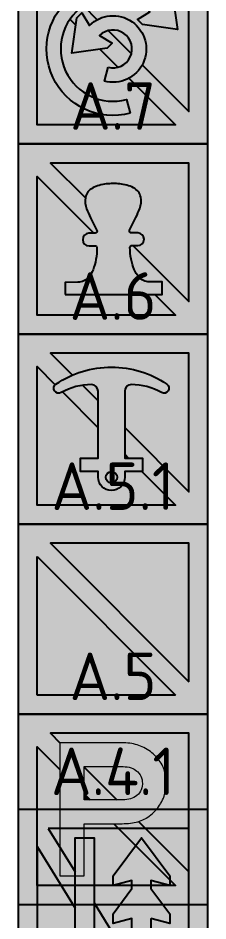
# Model space of a CAD drawing. Header units: metres. Extents: x -13 to 18, y 0 to 1289.
# Drawn here: x -5 to 5, y 279.13 to 326.62 of the extents above; entities that cross this region are included whole.
import ezdxf
from ezdxf.enums import TextEntityAlignment as Align

# ---------------------------------------------------------------- set-up
doc = ezdxf.new("R2010")
doc.units = ezdxf.units.M
doc.styles.add('NLC-ISO-RVV', font='NLCS-RVV.ttf')
doc.styles.add('NLCS-ISO', font='NLCS-ISO.ttf')

# ---------------------------------------------------------------- blocks, each defined once
blk = doc.blocks.new('SVV-VERKEERSTEKEN_A4_1-SO')
h = blk.add_hatch(color=22)
h.dxf.hatch_style = 1
h.paths.add_polyline_path([(-5, 15), (-5, 0), (5, 0), (5, 15)])
h.paths.add_polyline_path([(4, 14), (4, 1.954021095154589), (2, 5.204021095154587), (2, 3.295978904845414), (3.412910095289476, 1), (-4, 0.9999999999999982), (-4, 13.04597890484541), (-2, 9.795978904845413), (-2, 11.70402109515459), (-3.412910095289477, 14)], flags=16)
h = blk.add_hatch(color=7)
h.dxf.hatch_style = 1
h.paths.add_polyline_path([(2, 5.204021095154587), (4, 1.954021095154586), (4, 14), (-3.412910095289476, 14), (-2.000000000000001, 11.70402109515459), (-2, 13.5), (-1, 13.5), (-1, 10.07902109515459), (1, 6.829021095154587), (1, 9.25), (0, 9), (0, 9.5), (1, 10.83333333333331), (1, 11.25), (0, 11), (0, 11.5), (1.5, 13.5), (3, 11.5), (3, 11), (2, 11.25), (2, 10.83333333333331), (3, 9.5), (3, 9), (2, 9.25)])
at = {"true_color": 0x000000}
h = blk.add_hatch(color=18, dxfattribs=at)
h.dxf.hatch_style = 1
h.paths.add_polyline_path([(2, 9.25), (2, 1.5), (1, 1.5), (1, 9.25), (0, 9), (0, 9.5), (1, 10.83333333333331), (1, 11.25), (0, 11), (0, 11.5), (1.5, 13.5), (3, 11.5), (3, 11), (2, 11.25), (2, 10.83333333333331), (3, 9.5), (3, 9)])
h.paths.add_polyline_path([(-2, 5.749999999999943), (-2, 13.5), (-1, 13.5), (-1, 5.75), (0, 6), (0, 5.5), (-1, 4.166666666666686), (-1, 3.75), (0, 4), (0, 3.5), (-1.5, 1.5), (-3, 3.5), (-3, 4), (-2, 3.75), (-2, 4.166666666666686), (-3, 5.5), (-3, 6)])
h = blk.add_hatch(color=7)
h.dxf.hatch_style = 1
h.paths.add_polyline_path([(-1.5, 1.5), (-3, 3.5), (-3, 4), (-2, 3.75), (-2, 4.166666666666686), (-3, 5.5), (-3, 6), (-2, 5.749999999999943), (-2, 9.795978904845413), (-4, 13.04597890484541), (-4, 0.9999999999999998), (3.412910095289477, 0.9999999999999996), (2, 3.295978904845413), (2, 1.5), (1, 1.5), (1, 4.920978904845413), (-1, 8.170978904845413), (-1, 5.75), (0, 6), (0, 5.5), (-1, 4.166666666666686), (-1, 3.75), (0, 4), (0, 3.5)])
h = blk.add_hatch(color=22)
h.dxf.hatch_style = 1
h.paths.add_polyline_path([(1, 4.920978904845413), (1, 6.829021095154587), (-1, 10.07902109515459), (-1, 8.170978904845413)])
at = {"color": 1, "true_color": 0xff0000}
for p, q in [((-3.412910095289476, 14), (-2, 11.70402109515459)), ((-4, 13.04597890484541), (-2, 9.795978904845413))]:
    blk.add_line(p, q, dxfattribs=at)
at = {"color": 22}
for p, q in [((-1, 10.07902109515459), (1, 6.829021095154587)), ((-1, 8.170978904845413), (1, 4.920978904845413)), ((2, 5.204021095154587), (4, 1.954021095154587)), ((2, 3.295978904845413), (3.412910095289476, 1))]:
    blk.add_line(p, q, dxfattribs=at)
blk.add_lwpolyline([(5, 0), (5, 15), (-5, 15), (-5, 0)], close=True, dxfattribs=at)
for points in [[(4, 1.954021095154587), (4, 14), (-3.412910095289476, 14)], [(-4, 13.04597890484541), (-4, 1), (3.412910095289476, 1)]]:
    blk.add_lwpolyline(points, dxfattribs=at)
at = {"color": 168, "flags": 128}
for points in [[(-2, 5.749999999999943), (-2, 13.5), (-1, 13.5), (-1, 5.75), (0, 6), (0, 5.5), (-1, 4.166666666666686), (-1, 3.75), (0, 4), (0, 3.5), (-1.5, 1.5), (-3, 3.5), (-3, 4), (-2, 3.75), (-2, 4.166666666666686), (-3, 5.5), (-3, 6)], [(2, 9.25), (2, 1.5), (1, 1.5), (1, 9.25), (0, 9), (0, 9.5), (1, 10.83333333333331), (1, 11.25), (0, 11), (0, 11.5), (1.5, 13.5), (3, 11.5), (3, 11), (2, 11.25), (2, 10.83333333333331), (3, 9.5), (3, 9)]]:
    blk.add_lwpolyline(points, close=True, dxfattribs=at)
at = {"style": 'NLCS-ISO'}
blk.add_attdef('NR-RST', text='', height=2.5, dxfattribs=at).set_placement((0, 15), align=Align.BOTTOM_CENTER)
blk = doc.blocks.new('SVV-VERKEERSTEKEN_A5-SO')
h = blk.add_hatch(color=22)
h.dxf.hatch_style = 1
h.paths.add_polyline_path([(5, 10), (-5, 10), (-5, 0), (5, 0)])
h.paths.add_polyline_path([(4, 9), (4, 1.707106781192124), (1.344514799920603, 4.362591981271521), (1.306187272278748, 4.350636605676812), (1.213222484733933, 4.325955688629506), (1.117789605484347, 4.304565560521894), (1.019065937295181, 4.287288918588786), (0.916228782931455, 4.272480368360391), (0.8109235368629584, 4.260962607071633), (0.7023275018548247, 4.252735634722569), (0.590440677907111, 4.246976754078162), (0.4752630650197602, 4.245331359608372), (0.0475618591995044, 4.245331359608372), (3.292893218807876, 1), (-4, 1), (-4, 8.292893218807876), (-2.795781140982172, 7.088674359790048), (-2.795781140982172, 8.502887922174295), (-3.292893218807876, 9)], flags=16)
h.paths.add_polyline_path([(1.261761621593621, 7.010416766140622), (1.302073786104188, 6.972572693334769), (1.367066867662061, 6.900175336662699), (1.422187582401023, 6.822019099346278), (1.467435930321074, 6.738926678620373), (1.50198921418729, 6.650898074484985), (1.527492828469519, 6.558755984175093), (1.542301378697914, 6.460855013220794), (1.547237562107341, 6.357195161622144), (1.547237562107341, 6.322641877755927), (1.538187892523354, 6.218982026157278), (1.518443158885475, 6.122726449672825), (1.488826058428742, 6.032229753832723), (1.447691196683252, 5.948314635871895), (1.39668396811885, 5.870981095790398), (1.334158978265691, 5.799406436353195), (1.256938446046092, 5.730960964613132), (1.180314595337506, 5.676824548351647), (1.099690266316372, 5.629930805961749), (1.014129753885697, 5.590441338686105), (0.924455755280519, 5.558356146524602), (0.8298455732659136, 5.53285253224243), (0.7302992078417674, 5.514753193074398), (0.6266393562431176, 5.504058129020564), (0.5180433212350408, 5.500767340080927), (-1.521423124106718, 5.500767340080927), (-1.521423124106718, 7.244885478089998), (0.5180433212350408, 7.244885478089998), (0.5328518714633788, 7.244885478089998), (0.6463840898809963, 7.240771991915437), (0.7541574276541496, 7.22925423062668), (0.8545264903131624, 7.210332194223781), (0.9491366723278247, 7.184828579941552), (1.037165276463213, 7.151920690545126), (1.118612302719271, 7.111608526034559), (1.193477751096054, 7.064714783644717)], flags=0)
h.paths.add_polyline_path([(2.123125626544322, 7.917029119011374), (2.048260178167482, 7.979554108864534), (1.970103940851061, 8.038788309778056), (1.88783421736008, 8.096377116221731), (1.800628310459615, 8.151497830960693), (1.711084211417813, 8.203596215857715), (1.626216496658685, 8.248576104680069), (1.541478681462991, 8.288888269190693), (1.454272774562526, 8.325909644761623), (1.365421473192271, 8.358817534157993), (1.274102080117245, 8.388434634614782), (1.18113729257243, 8.414760946131878), (1.085704413322901, 8.437796468709394), (0.9878034423686017, 8.456718505112292), (0.8882570769445124, 8.47234975257561), (0.7854199225807292, 8.484690211099235), (0.6817600709820795, 8.492917183448355), (0.5756321276787162, 8.498676064092706), (0.4670360926705825, 8.500321458562553), (-2.795781140982172, 8.500321458562553), (-2.795781140982172, 1.50081338394881), (-1.521423124106718, 1.50081338394881), (-1.521423124106718, 4.245331359608372), (0.4752630650197034, 4.245331359608372), (0.590440677907111, 4.246976754078162), (0.7023275018548247, 4.252735634722569), (0.8109235368629584, 4.260962607071633), (0.916228782931455, 4.272480368360391), (1.019065937295181, 4.287288918588786), (1.117789605484347, 4.304565560521894), (1.21322248473399, 4.325955688629506), (1.306187272278748, 4.350636605676812), (1.395861270883927, 4.378608311663754), (1.481421783314545, 4.40904810935541), (1.564514204040449, 4.44277869598676), (1.644315835826717, 4.480622768792614), (1.720826678673347, 4.520934933303181), (1.743039504015883, 4.534098089061729), (1.829422713681481, 4.586750712095977), (1.911692437172462, 4.643516821304786), (1.99149406895873, 4.702751022218251), (2.06800491180536, 4.766098709306334), (2.14040226847743, 4.83191448809913), (2.209508836209864, 4.901021055831563), (2.27532461500266, 4.974241109738557), (2.338672302090686, 5.049929255350264), (2.397906503004208, 5.128908189901608), (2.45302721774317, 5.211177913392646), (2.505679840777418, 5.296738425823264), (2.518020299301043, 5.317305856696009), (2.56655943616073, 5.408625249770978), (2.611807784080781, 5.500767340080927), (2.651297251356482, 5.592909430390819), (2.686673232457622, 5.686696915170558), (2.717113030149278, 5.780484399950296), (2.742616644431507, 5.875094581964959), (2.764006772539119, 5.970527461214488), (2.780460717237361, 6.065960340464017), (2.791978478526062, 6.162215916948526), (2.799382753640259, 6.260116887902768), (2.801850845344973, 6.357195161622144), (2.801028148110106, 6.422188243180017), (2.796091964700622, 6.524202700308877), (2.787864992351501, 6.624571762967889), (2.775524533827877, 6.721650036687265), (2.759893286364616, 6.817082915936794), (2.739325855491813, 6.910047703481609), (2.715467635679431, 7.001367096556635), (2.687495929692489, 7.089395700691966), (2.656233434765909, 7.175778910357565), (2.620034756429902, 7.260516725553259), (2.580545289154202, 7.341963751809317), (2.536942335703998, 7.421765383595584), (2.490048593314157, 7.499098923677138), (2.438218667514832, 7.574787069288845), (2.383097952775813, 7.648007123195839), (2.323863751862348, 7.718759085398119), (2.261338762009188, 7.787042955895629), (2.193877588746545, 7.853681431923349)], flags=0)
h.paths.add_polyline_path([(1.367066867662061, 6.900175336662699), (1.302073786104188, 6.972572693334769), (1.261761621593621, 7.010416766140622), (1.193477751096054, 7.064714783644717), (1.118612302719271, 7.111608526034559), (1.037165276463213, 7.151920690545126), (0.9491366723278247, 7.184828579941552), (0.8545264903131624, 7.210332194223781), (0.7541574276541496, 7.22925423062668), (0.6463840898809963, 7.240771991915437), (0.5328518714633788, 7.244885478089998), (0.5180433212350408, 7.244885478089998), (-1.521423124106718, 7.244885478089998), (-1.521423124106718, 7.226444709904968), (0.2049062033523228, 5.500767340080927), (0.5180433212350408, 5.500767340080927), (0.6266393562431176, 5.504058129020564), (0.7302992078417674, 5.514753193074398), (0.8298455732659136, 5.53285253224243), (0.924455755280519, 5.558356146524602), (1.014129753885697, 5.590441338686105), (1.099690266316372, 5.629930805961749), (1.180314595337506, 5.676824548351647), (1.256002740949214, 5.730299868620762), (1.261761621593621, 5.735236052030245), (1.334158978265691, 5.799406436353195), (1.39668396811885, 5.870981095790398), (1.447691196683252, 5.948314635871895), (1.488826058428742, 6.032229753832723), (1.518443158885475, 6.122726449672825), (1.538187892523354, 6.218982026157278), (1.547237562107341, 6.322641877755927), (1.547237562107341, 6.357195161622144), (1.542301378697914, 6.460855013220794), (1.527492828469519, 6.558755984175093), (1.50198921418729, 6.650898074484985), (1.467435930321074, 6.738926678620373), (1.422187582401023, 6.822019099346278)], flags=0)
h.paths.add_polyline_path([(4, 9), (-3.292893218807876, 9), (-2.793214677370429, 8.500321458562553), (0.4670360926705825, 8.500321458562553), (0.5756321276787162, 8.498676064092706), (0.6817600709820795, 8.492917183448355), (0.7854199225807292, 8.484690211099235), (0.8882570769445124, 8.47234975257561), (0.9878034423686017, 8.456718505112292), (1.085704413322901, 8.437796468709394), (1.18113729257243, 8.414760946131878), (1.274102080117245, 8.388434634614782), (1.365421473192271, 8.358817534157993), (1.454272774562526, 8.325909644761623), (1.541478681462991, 8.288888269190693), (1.626216496658685, 8.248576104680069), (1.708486220149666, 8.204973151229865), (1.710131614619513, 8.204150453994941), (1.800628310459615, 8.151497830960693), (1.88783421736008, 8.096377116221731), (1.970103940851061, 8.038788309778056), (2.048260178167482, 7.979554108864534), (2.123125626544322, 7.917029119011374), (2.193877588746545, 7.853681431923349), (2.261338762009188, 7.787042955895629), (2.323863751862348, 7.718759085398119), (2.383097952775813, 7.648007123195839), (2.438218667514832, 7.574787069288845), (2.490048593314157, 7.499098923677138), (2.536942335703998, 7.421765383595584), (2.580545289154202, 7.341963751809317), (2.620034756429902, 7.260516725553259), (2.656233434765909, 7.175778910357565), (2.687495929692489, 7.089395700691966), (2.715467635679431, 7.001367096556635), (2.739325855491813, 6.910047703481609), (2.759893286364616, 6.817082915936794), (2.775524533827877, 6.721650036687265), (2.787864992351501, 6.624571762967889), (2.796091964700622, 6.524202700308877), (2.801028148110106, 6.422188243180017), (2.801850845344973, 6.357195161622144), (2.799382753640259, 6.260116887902768), (2.791978478526062, 6.162215916948526), (2.780460717237361, 6.065960340464017), (2.764006772539119, 5.970527461214488), (2.742616644431507, 5.875094581964959), (2.717113030149278, 5.780484399950296), (2.686673232457622, 5.686696915170558), (2.651297251356482, 5.592909430390819), (2.611807784080781, 5.500767340080927), (2.56655943616073, 5.408625249770978), (2.518020299301043, 5.317305856696009), (2.505679840777418, 5.296738425823321), (2.45302721774317, 5.211177913392646), (2.397906503004208, 5.128908189901608), (2.338672302090686, 5.049929255350264), (2.27532461500266, 4.974241109738557), (2.209508836209864, 4.901021055831563), (2.14040226847743, 4.83191448809913), (2.06800491180536, 4.766098709306334), (1.99149406895873, 4.702751022218251), (1.911692437172462, 4.643516821304786), (1.829422713681481, 4.586750712095977), (1.725377509474981, 4.523332682865316), (1.644315835826717, 4.480622768792614), (1.564514204040449, 4.44277869598676), (1.481421783314545, 4.40904810935541), (1.395861270883927, 4.378608311663754), (1.344514799920603, 4.362591981271521), (4, 1.707106781192124)], flags=0)
h.paths.add_polyline_path([(-1.521423124106718, 5.814316342914594), (-1.521423124106718, 5.500767340080927), (-1.207874121273051, 5.500767340080927)], flags=0)
h.paths.add_polyline_path([(0.0475618591995044, 4.245331359608372), (-1.521423124106718, 4.245331359608372), (-1.521423124106718, 1.50081338394881), (-2.795781140982172, 1.50081338394881), (-2.795781140982172, 7.088674359790048), (-4, 8.292893218807876), (-4, 1), (3.292893218807876, 1)], flags=0)
h = blk.add_hatch(color=7)
h.dxf.hatch_style = 1
h.paths.add_polyline_path([(2.383097952775813, 7.648007123195839), (2.438218667514832, 7.574787069288845), (2.490048593314157, 7.499098923677137), (2.536942335703997, 7.421765383595584), (2.580545289154201, 7.341963751809319), (2.620034756429902, 7.260516725553259), (2.656233434765909, 7.175778910357564), (2.687495929692489, 7.089395700691965), (2.715467635679431, 7.001367096556635), (2.739325855491813, 6.910047703481609), (2.759893286364616, 6.817082915936794), (2.775524533827877, 6.721650036687266), (2.787864992351501, 6.624571762967889), (2.796091964700622, 6.524202700308877), (2.801028148110106, 6.422188243180017), (2.801850845344973, 6.357195161622144), (2.799382753640259, 6.260116887902768), (2.791978478526062, 6.162215916948527), (2.780460717237361, 6.065960340464018), (2.764006772539119, 5.970527461214488), (2.742616644431507, 5.875094581964958), (2.717113030149278, 5.780484399950293), (2.686673232457622, 5.686696915170556), (2.651297251356483, 5.59290943039082), (2.611807784080782, 5.50076734008093), (2.566559436160731, 5.408625249770983), (2.518020299301043, 5.317305856696011), (2.505679840777418, 5.296738425823247), (2.453027217743172, 5.211177913392651), (2.397906503004204, 5.128908189901603), (2.338672302090685, 5.049929255350264), (2.275324615002661, 4.974241109738559), (2.209508836209863, 4.901021055831567), (2.140402268477431, 4.83191448809913), (2.068004911805358, 4.766098709306333), (1.99149406895873, 4.702751022218248), (1.91169243717247, 4.643516821304788), (1.829422713681476, 4.586750712095974), (1.725377509474955, 4.523332682865318), (1.644315835826711, 4.480622768792609), (1.564514204040452, 4.442778695986762), (1.481421783314539, 4.409048109355407), (1.395861270883922, 4.378608311663753), (1.344514799920603, 4.362591981271521), (4, 1.707106781192124), (4, 9), (-3.292893218807876, 9), (-2.793214677370429, 8.500321458562553), (0.4670360926705839, 8.500321458562553), (0.5756321276787184, 8.498676064092706), (0.6817600709820786, 8.492917183448355), (0.785419922580731, 8.484690211099235), (0.8882570769445115, 8.47234975257561), (0.9878034423686024, 8.456718505112292), (1.085704413322901, 8.437796468709394), (1.18113729257243, 8.414760946131878), (1.274102080117246, 8.388434634614782), (1.36542147319227, 8.358817534157993), (1.454272774562525, 8.325909644761623), (1.54147868146299, 8.288888269190693), (1.626216496658686, 8.248576104680069), (1.708486220149662, 8.204973151229867), (1.710131614619512, 8.204150453994941), (1.800628310459616, 8.151497830960693), (1.887834217360081, 8.09637711622173), (1.970103940851061, 8.038788309778056), (2.048260178167483, 7.979554108864533), (2.123125626544324, 7.917029119011374), (2.193877588746544, 7.853681431923349), (2.261338762009188, 7.787042955895629), (2.323863751862346, 7.71875908539812)])
h.paths.add_polyline_path([(-1.521423124106718, 5.814316342914594), (-1.521423124106719, 5.500767340080927), (-1.20787412127305, 5.500767340080927)], flags=17)
h = blk.add_hatch(color=7)
h.dxf.hatch_style = 1
h.paths.add_polyline_path([(-1.521423124106718, 5.814316342914594), (-1.521423124106718, 5.500767340080927), (-1.207874121273051, 5.500767340080927)], flags=17)
h.paths.add_polyline_path([(-1.521423124106718, 4.245331359608372), (-1.521423124106718, 1.50081338394881), (-2.795781140982172, 1.50081338394881), (-2.795781140982172, 7.088674359790048), (-4, 8.292893218807876), (-4, 1), (3.292893218807876, 1), (0.04756185919950484, 4.245331359608372)])
h = blk.add_hatch(color=168)
h.dxf.hatch_style = 1
h.paths.add_polyline_path([(1.274102080117245, 8.388434634614782), (1.18113729257243, 8.414760946131878), (1.085704413322902, 8.437796468709394), (0.9878034423686021, 8.456718505112292), (0.8882570769445144, 8.47234975257561), (0.7854199225807286, 8.484690211099235), (0.6817600709820817, 8.492917183448355), (0.5756321276787154, 8.498676064092706), (0.4670360926705845, 8.500321458562553), (-2.795781140982171, 8.500321458562553), (-2.795781140982172, 1.500813383948809), (-1.521423124106718, 1.50081338394881), (-1.521423124106718, 4.245331359608372), (0.475263065019722, 4.245331359608372), (0.5904406779071208, 4.246976754078162), (0.7023275018548655, 4.252735634722572), (0.8109235368629445, 4.260962607071633), (0.9162287829314466, 4.272480368360391), (1.019065937295175, 4.287288918588787), (1.117789605484348, 4.304565560521896), (1.213222484733964, 4.325955688629504), (1.306187272278745, 4.350636605676813), (1.395861270883937, 4.378608311663756), (1.481421783314535, 4.409048109355409), (1.564514204040444, 4.442778695986759), (1.644315835826716, 4.48062276879261), (1.720826678673351, 4.520934933303183), (1.743039504015941, 4.534098089061731), (1.829422713681473, 4.586750712095968), (1.911692437172467, 4.643516821304779), (1.991494068958723, 4.702751022218245), (2.068004911805355, 4.766098709306334), (2.140402268477439, 4.831914488099141), (2.209508836209872, 4.901021055831562), (2.275324615002665, 4.97424110973855), (2.338672302090683, 5.049929255350264), (2.397906503004202, 5.128908189901605), (2.45302721774317, 5.211177913392639), (2.505679840777436, 5.296738425823249), (2.518020299301042, 5.317305856696009), (2.566559436160736, 5.408625249770981), (2.611807784080783, 5.500767340080922), (2.651297251356484, 5.592909430390826), (2.686673232457622, 5.686696915170554), (2.717113030149279, 5.7804843999503), (2.742616644431507, 5.875094581964959), (2.76400677253912, 5.970527461214488), (2.780460717237362, 6.065960340464024), (2.791978478526063, 6.162215916948527), (2.79938275364026, 6.260116887902766), (2.801850845344973, 6.357195161622146), (2.801028148110106, 6.422188243180011), (2.796091964700623, 6.524202700308878), (2.7878649923515, 6.624571762967899), (2.775524533827878, 6.721650036687264), (2.759893286364616, 6.81708291593679), (2.739325855491814, 6.910047703481604), (2.715467635679431, 7.001367096556634), (2.68749592969249, 7.089395700691961), (2.656233434765907, 7.175778910357568), (2.620034756429902, 7.260516725553259), (2.580545289154203, 7.341963751809317), (2.536942335703999, 7.421765383595585), (2.490048593314158, 7.499098923677139), (2.438218667514832, 7.574787069288847), (2.383097952775816, 7.648007123195836), (2.32386375186235, 7.718759085398118), (2.261338762009188, 7.78704295589563), (2.193877588746547, 7.853681431923348), (2.12312562654432, 7.917029119011374), (2.048260178167481, 7.979554108864534), (1.970103940851061, 8.038788309778056), (1.88783421736008, 8.096377116221731), (1.800628310459614, 8.151497830960695), (1.711084211417834, 8.203596215857736), (1.626216496658685, 8.248576104680069), (1.541478681462992, 8.288888269190693), (1.454272774562525, 8.325909644761623), (1.36542147319227, 8.358817534157993)])
h.paths.add_polyline_path([(0.9491366723278248, 7.184828579941552), (1.037165276463214, 7.151920690545126), (1.11861230271927, 7.111608526034559), (1.193477751096055, 7.064714783644717), (1.261761621593621, 7.010416766140624), (1.302073786104188, 6.972572693334769), (1.367066867662061, 6.900175336662698), (1.422187582401022, 6.822019099346278), (1.467435930321073, 6.738926678620374), (1.50198921418729, 6.650898074484985), (1.527492828469519, 6.558755984175093), (1.542301378697914, 6.460855013220794), (1.548302229117219, 6.33483715441456), (1.538187892523354, 6.218982026157278), (1.518443158885475, 6.122726449672826), (1.488826058428742, 6.032229753832724), (1.447691196683252, 5.948314635871895), (1.39668396811885, 5.870981095790398), (1.33415897826569, 5.799406436353195), (1.256938446046104, 5.730960964613129), (1.180314595337507, 5.676824548351645), (1.099690266316369, 5.629930805961748), (1.014129753885697, 5.590441338686106), (0.9244557552805184, 5.558356146524602), (0.8298455732659128, 5.53285253224243), (0.7302992078417611, 5.514753193074397), (0.6266393562431161, 5.504058129020564), (0.5180433212350586, 5.500767340080927), (-1.521423124106718, 5.500767340080927), (-1.521423124106718, 7.244885478089998), (0.5180433212350408, 7.244885478089998), (0.5328518714633804, 7.244885478089998), (0.6463840898809948, 7.240771991915437), (0.7541574276541512, 7.22925423062668), (0.8545264903131639, 7.21033219422378)], flags=16)
h = blk.add_hatch(color=7)
h.dxf.hatch_style = 1
h.paths.add_polyline_path([(0.2049062033522659, 5.500767340080927), (0.5180433212316871, 5.500767340080927), (0.626639356242606, 5.504058129020507), (0.7302992078417105, 5.514753193074512), (0.8298455732647767, 5.532852532242259), (0.9244557552810306, 5.558356146524602), (1.014129753886095, 5.590441338686105), (1.099690266316259, 5.629930805961521), (1.180314595337052, 5.67682454835176), (1.256002740950009, 5.730299868621387), (1.261761621594815, 5.73523605202945), (1.334158978265748, 5.799406436353195), (1.396683968118623, 5.870981095790341), (1.447691196682911, 5.948314635871213), (1.488826058428515, 6.032229753832326), (1.518443158885475, 6.122726449673564), (1.538187892523467, 6.218982026158187), (1.547237562107341, 6.322641877756212), (1.547237562107284, 6.357195161621689), (1.542301378697857, 6.460855013220907), (1.527492828469576, 6.558755984175207), (1.501989214187518, 6.650898074484928), (1.467435930321017, 6.73892667862026), (1.422187582401136, 6.822019099346051), (1.367066867662231, 6.900175336662699), (1.302073786104074, 6.972572693334882), (1.26176162159328, 7.010416766140906), (1.193477751096225, 7.064714783644604), (1.118612302719157, 7.111608526034615), (1.037165276463156, 7.151920690545296), (0.9491366723283363, 7.184828579941382), (0.8545264903130487, 7.210332194223895), (0.7541574276533538, 7.229254230626736), (0.64638408988111, 7.240771991915381), (0.5328518714619577, 7.244885478089998), (0.5180433212350408, 7.244885478089998), (-1.521423124106718, 7.244885478089998), (-1.521423124106718, 7.226444709904968)])
h = blk.add_hatch(color=22)
h.dxf.hatch_style = 1
h.paths.add_polyline_path([(-1.521423124106718, 7.226444709904968), (-1.521423124106718, 5.814316342914594), (-1.207874121273051, 5.500767340080927), (0.2049062033523228, 5.500767340080927)])
h = blk.add_hatch(color=256)
h.dxf.hatch_style = 1
h.paths.add_polyline_path([(-1.521423124106718, 5.814316342914708), (-1.521423124106605, 5.500767340080927), (-1.207874121273164, 5.500767340080984)])
h = blk.add_hatch(color=7)
h.dxf.hatch_style = 1
h.paths.add_polyline_path([(-1.207874121273107, 5.500767340080927), (-1.521423124106718, 5.814316342914651), (-1.521423124106775, 5.500767340080984)])
at = {"color": 22}
for p, q in [((-1.521423124106718, 7.226444709904968), (0.2049062033523228, 5.500767340080927)), ((-1.521423124106718, 5.814316342914594), (-1.207874121273051, 5.500767340080927))]:
    blk.add_line(p, q, dxfattribs=at)
blk.add_lwpolyline([(-5, 0), (5, 0), (5, 10), (-5, 10)], close=True, dxfattribs=at)
for points in [[(1.344514799920603, 4.362591981271521), (4, 1.707106781192124), (4, 9), (-3.292893218807876, 9), (-2.793214677370429, 8.500321458562553)], [(0.0475618591995044, 4.245331359608372), (3.292893218807876, 1), (-4, 1), (-4, 8.292893218807876), (-2.795781140982172, 7.088674359790048)]]:
    blk.add_lwpolyline(points, dxfattribs=at)
at = {"color": 168, "lineweight": 0, "flags": 128}
for points in [[(0.7023275018548247, 4.252735634722569), (0.8109235368629584, 4.260962607071633), (0.916228782931455, 4.272480368360391), (1.019065937295181, 4.287288918588786), (1.117789605484347, 4.304565560521894), (1.213222484733933, 4.325955688629506), (1.306187272278748, 4.350636605676812), (1.395861270883927, 4.378608311663754), (1.481421783314545, 4.40904810935541), (1.564514204040449, 4.44277869598676), (1.644315835826717, 4.480622768792614), (1.720826678673347, 4.520934933303181), (1.74303950401594, 4.534098089061729), (1.829422713681481, 4.586750712095977), (1.911692437172462, 4.643516821304786), (1.99149406895873, 4.702751022218251), (2.06800491180536, 4.766098709306334), (2.14040226847743, 4.83191448809913), (2.209508836209864, 4.901021055831563), (2.27532461500266, 4.974241109738557), (2.338672302090686, 5.049929255350264), (2.397906503004208, 5.128908189901608), (2.45302721774317, 5.211177913392646), (2.505679840777418, 5.296738425823264), (2.518020299301043, 5.317305856696009), (2.56655943616073, 5.408625249770978), (2.611807784080781, 5.500767340080927), (2.651297251356482, 5.592909430390819), (2.686673232457622, 5.686696915170558), (2.717113030149278, 5.780484399950296), (2.742616644431507, 5.875094581964959), (2.764006772539119, 5.970527461214488), (2.780460717237361, 6.065960340464017), (2.791978478526062, 6.162215916948526), (2.799382753640259, 6.260116887902768), (2.801850845344973, 6.357195161622144), (2.801028148110106, 6.422188243180017), (2.796091964700622, 6.524202700308877), (2.787864992351501, 6.624571762967889), (2.775524533827877, 6.721650036687265), (2.759893286364616, 6.817082915936794), (2.739325855491813, 6.910047703481609), (2.715467635679431, 7.001367096556635), (2.687495929692489, 7.089395700691966), (2.656233434765909, 7.175778910357565), (2.620034756429902, 7.260516725553259), (2.580545289154202, 7.341963751809317), (2.536942335703998, 7.421765383595584), (2.490048593314157, 7.499098923677138), (2.438218667514832, 7.574787069288845), (2.383097952775813, 7.648007123195839), (2.323863751862348, 7.718759085398119), (2.261338762009188, 7.787042955895629), (2.193877588746545, 7.853681431923349), (2.123125626544322, 7.917029119011374), (2.048260178167482, 7.979554108864534), (1.970103940851061, 8.038788309778056), (1.88783421736008, 8.096377116221731), (1.800628310459615, 8.151497830960693), (1.710131614619513, 8.204150453994941), (1.708486220149666, 8.204973151229865), (1.626216496658685, 8.248576104680069), (1.541478681462991, 8.288888269190693), (1.454272774562526, 8.325909644761623), (1.365421473192271, 8.358817534157993), (1.274102080117245, 8.388434634614782), (1.18113729257243, 8.414760946131878), (1.085704413322901, 8.437796468709394), (0.9878034423686017, 8.456718505112292), (0.8882570769445124, 8.47234975257561), (0.7854199225807292, 8.484690211099235), (0.6817600709820795, 8.492917183448355), (0.5756321276787162, 8.498676064092706), (0.4670360926705825, 8.500321458562553), (-2.795781140982172, 8.500321458562553), (-2.795781140982172, 1.50081338394881), (-1.521423124106718, 1.50081338394881), (-1.521423124106718, 4.245331359608372), (0.4670360926705825, 4.245331359608372), (0.4752630650197034, 4.245331359608372), (0.590440677907111, 4.246976754078162)], [(0.5328518714633788, 7.244885478089998), (0.6463840898809963, 7.240771991915437), (0.7541574276541496, 7.22925423062668), (0.8545264903131624, 7.210332194223781), (0.9491366723278247, 7.184828579941552), (1.037165276463213, 7.151920690545126), (1.118612302719271, 7.111608526034559), (1.193477751096054, 7.064714783644717), (1.261761621593621, 7.010416766140622), (1.302073786104188, 6.972572693334769), (1.367066867662061, 6.900175336662699), (1.422187582401023, 6.822019099346278), (1.467435930321074, 6.738926678620373), (1.50198921418729, 6.650898074484985), (1.527492828469519, 6.558755984175093), (1.542301378697914, 6.460855013220794), (1.547237562107341, 6.357195161622144), (1.547237562107341, 6.322641877755927), (1.538187892523354, 6.218982026157278), (1.518443158885475, 6.122726449672825), (1.488826058428742, 6.032229753832723), (1.447691196683252, 5.948314635871895), (1.39668396811885, 5.870981095790398), (1.334158978265691, 5.799406436353195), (1.261761621593621, 5.735236052030245), (1.256002740949214, 5.730299868620762), (1.180314595337506, 5.676824548351647), (1.099690266316372, 5.629930805961749), (1.014129753885697, 5.590441338686105), (0.924455755280519, 5.558356146524602), (0.8298455732659136, 5.53285253224243), (0.7302992078417674, 5.514753193074398), (0.6266393562431176, 5.504058129020564), (0.5180433212350408, 5.500767340080927), (-1.521423124106718, 5.500767340080927), (-1.521423124106718, 7.244885478089998), (0.5180433212350408, 7.244885478089998)]]:
    blk.add_lwpolyline(points, close=True, dxfattribs=at)
at = {"style": 'NLCS-ISO'}
blk.add_attdef('NR-RST', text='', height=2.5, dxfattribs=at).set_placement((0, 10), align=Align.BOTTOM_CENTER)
blk = doc.blocks.new('SVV-VERKEERSTEKEN_A5_1-SO')
h = blk.add_hatch(color=22)
h.dxf.hatch_style = 1
h.paths.add_polyline_path([(5, 10), (-5, 10), (-5, 0), (5, 0)])
h.paths.add_polyline_path([(4, 9), (4, 1.707106781192124), (-3.292893218807876, 9)], flags=16)
h.paths.add_polyline_path([(3.292893218807876, 1), (-4, 1), (-4, 8.292893218807876)], flags=16)
h = blk.add_hatch(color=7)
h.dxf.hatch_style = 1
h.paths.add_polyline_path([(4, 1.707106781192123), (4, 9), (-3.292893218807876, 9)])
h = blk.add_hatch(color=7)
h.dxf.hatch_style = 1
h.paths.add_polyline_path([(-4, 8.292893218807876), (-4, 1), (3.292893218807876, 1)])
at = {"color": 1, "true_color": 0xff0000}
for p, q in [((-4, 1), (-4, 8.292893218807876)), ((-4, 8.292893218807876), (3.292893218807876, 1)), ((3.292893218807876, 1), (-4, 1))]:
    blk.add_line(p, q, dxfattribs=at)
at = {"color": 22}
for points in [[(-5, 0), (5, 0), (5, 10), (-5, 10)], [(4, 1.707106781192124), (4, 9), (-3.292893218807876, 9)]]:
    blk.add_lwpolyline(points, close=True, dxfattribs=at)
at = {"style": 'NLCS-ISO'}
blk.add_attdef('NR-RST', text='', height=2.5, dxfattribs=at).set_placement((0, 10), align=Align.BOTTOM_CENTER)
at = {"color": 168, "style": 'NLC-ISO-RVV'}
blk.add_attdef('AFSTAND_VERBOD_AFMEREN', text='', height=3.5, dxfattribs=at).set_placement((0, 5), align=Align.MIDDLE_CENTER)
blk = doc.blocks.new('SVV-VERKEERSTEKEN_A6-SO')
h = blk.add_hatch(color=22)
h.dxf.hatch_style = 1
h.paths.add_polyline_path([(5, 10), (-5, 10), (-5, 0), (5, 0)])
h.paths.add_polyline_path([(4, 1.707106781192123), (0.6173776805675546, 5.089729100624569), (0.6173776805675315, 3.675515538240343), (0.8244262566671527, 3.468466962140724), (1.549004995575444, 3.468466962140724), (1.549004995575444, 2.743888223232433), (3.292893218807877, 1), (-4, 1), (-4.000000000000002, 8.292893218807876), (-3.048070278559994, 7.34096349736787, -0.05064358497111807), (-2.138249743063669, 7.845356524255791), (-3.292893218807875, 9), (4, 9)], flags=16)
h.paths.add_polyline_path([(0.2178464329870167, 2.467998209721316, -1), (-0.3830910718518226, 2.467998209721316, -1)], flags=0)
h.paths.add_polyline_path([(-1.601051671019203, 7.308158452211327, 0.08873481243839745), (-2.66307474349564, 6.955967962303516), (-0.7826223194323925, 5.075515538240268), (-0.7826223194323916, 6.489729100624515)], flags=0)
h = blk.add_hatch(color=7)
h.dxf.hatch_style = 1
h.paths.add_polyline_path([(4, 1.707106781192124), (4, 9), (-3.292893218807875, 9), (-2.138249743063668, 7.845356524255793, -0.1029237796424247), (-0.08262231943240295, 8.261794778395313, -0.1515514538883294), (2.836041909477189, 7.373100216186495, -0.9616303816179321), (2.55595606956306, 6.923631233946484, 0.1316163119276201), (0.9655209458928177, 7.340635876675377, 0.41266062157964), (0.6173776805675857, 6.990640801658115), (0.6173776805675548, 5.089729100624569)])
h = blk.add_hatch(color=7)
h.dxf.hatch_style = 1
h.paths.add_polyline_path([(-2.669365817295335, 6.962259036103211, -0.9775589977711955), (-3.044035903939741, 7.336929122747618), (-4, 8.292893218807876), (-4, 1), (3.292893218807876, 1), (1.524426256667141, 2.768466962140735), (0.6173776805675857, 2.768466962140735), (0.6173776805675857, 2.467998209721316, -1), (-0.7826223194323916, 2.467998209721448), (-0.7826223194323347, 2.768466962140735), (-1.71424963444025, 2.768466962140735), (-1.71424963444025, 3.468466962140724), (-0.7826223194323916, 3.468466962140667), (-0.7826223194323916, 5.075515538240268)])
h = blk.add_hatch(color=168)
h.dxf.hatch_style = 1
h.paths.add_polyline_path([(-0.08262231943240295, 8.261794778395313, 0.151551453888343), (-3.001286548341992, 7.37310021618644, 0.9616303816178974), (-2.721200708427875, 6.923631233946479, -0.1316163119276249), (-1.13076558475763, 7.340635876675377, -0.4126606215796424), (-0.7826223194323916, 6.990640801658101), (-0.7826223194323914, 3.468466962140667), (-1.71424963444025, 3.468466962140724), (-1.71424963444025, 2.768466962140735), (-0.7826223194323348, 2.768466962140734), (-0.7826223194323916, 2.467998209721448, 1), (0.6173776805675857, 2.467998209721381), (0.6173776805675857, 2.768466962140735), (1.549004995575444, 2.768466962140735), (1.549004995575444, 3.468466962140724), (0.6173776805675288, 3.468466962140724), (0.6173776805675857, 6.990640801658115, -0.4126606215796398), (0.9655209458928177, 7.340635876675377, -0.13161631192762), (2.555956069563059, 6.923631233946485, 0.9616303816179469), (2.836041909477191, 7.373100216186494, 0.1515514538883296)])
h.paths.add_polyline_path([(0.2178464329870167, 2.467998209721316, -1), (-0.3830910718518226, 2.467998209721316, -1)], flags=16)
h = blk.add_hatch(color=22)
h.dxf.hatch_style = 1
h.paths.add_polyline_path([(-1.601051671019203, 7.308158452211327, 0.0887348124383974), (-2.66307474349564, 6.955967962303515), (-0.7826223194323916, 5.075515538240268), (-0.7826223194323916, 6.489729100624515)])
h = blk.add_hatch(color=22)
h.dxf.hatch_style = 1
h.paths.add_polyline_path([(-0.7826223194323916, 5.075515538240268), (-0.7826223194323916, 6.489729100624515), (-1.601051671019203, 7.308158452211327, 0.0887348124383974), (-2.66307474349564, 6.955967962303515)])
h = blk.add_hatch(color=7)
h.dxf.hatch_style = 1
h.paths.add_polyline_path([(-1.13076558475763, 7.340635876675377, 0.03714425749104353), (-1.601051671019203, 7.308158452211328), (-0.7826223194323916, 6.489729100624515), (-0.7826223194323916, 6.990640801658101, 0.4126606215796423)], flags=17)
at = {"true_color": 0xffffff}
h = blk.add_hatch(color=7, dxfattribs=at)
h.dxf.hatch_style = 1
h.paths.add_polyline_path([(0.6173776805675322, 3.675515538240344), (0.6173776805675288, 3.468466962140724), (0.8244262566671523, 3.468466962140724)], flags=17)
h = blk.add_hatch(color=7)
h.dxf.hatch_style = 1
h.paths.add_polyline_path([(-0.3830910718518226, 2.467998209721316, 1), (0.2178464329870167, 2.467998209721316, 1)])
at = {"color": 22}
blk.add_lwpolyline([(-5, 0), (5, 0), (5, 10), (-5, 10)], close=True, dxfattribs=at)
for points in [[(0.6173776805675288, 5.089729100624595), (4, 1.707106781192124), (4, 9), (-3.292893218807876, 9), (-2.138249743063682, 7.845356524255806)], [(1.524426256667141, 2.768466962140735), (3.292893218807876, 1), (-4, 1), (-4, 8.292893218807876), (-3.044035903939744, 7.33692912274762)], [(-1.601051671019206, 7.30815845221133), (-0.7826223194323916, 6.489729100624515)], [(-2.663074743495599, 6.955967962303475), (-0.7826223194323916, 5.075515538240268)]]:
    blk.add_lwpolyline(points, dxfattribs=at)
at = {"color": 168, "flags": 128}
blk.add_lwpolyline([(0.9655209458930472, 7.340635876675378, 0.4126606215798307), (0.6173776805675857, 6.990640801658117), (0.6173776805675288, 3.468466962140724), (1.549004995575444, 3.468466962140724), (1.549004995575444, 2.768466962140735), (0.6173776805675857, 2.768466962140735), (0.6173776805675857, 2.467998209721316, -0.9999999999999999), (-0.7826223194323916, 2.467998209721316), (-0.7826223194323347, 2.768466962140735), (-1.71424963444025, 2.768466962140735), (-1.71424963444025, 3.468466962140724), (-0.7826223194323916, 3.468466962140667), (-0.7826223194323916, 6.990640801658117, 0.4126606215798158), (-1.130765584757853, 7.340635876675378, 0.1316163119275977), (-2.721200708427773, 6.923631233946537, -0.9616303816181698), (-3.001286548341966, 7.373100216186458, -0.1515514538883415), (-0.08262231943240295, 8.261794778395313, -0.1515514538883277), (2.83604190947716, 7.373100216186515, -0.9616303816181743), (2.555956069562967, 6.923631233946537, 0.1316163119275931)], format="xyb", close=True, dxfattribs=at)
at = {"color": 1, "true_color": 0xff0000}
blk.add_lwpolyline([(0.6173776805675288, 3.675515538240347), (0.8244262566671523, 3.468466962140724)], dxfattribs=at)
blk.add_circle((-0.08262231943240295, 2.467998209721316), 0.3004687524194196)
at = {"style": 'NLCS-ISO'}
blk.add_attdef('NR-RST', text='', height=2.5, dxfattribs=at).set_placement((0, 10), align=Align.BOTTOM_CENTER)
blk = doc.blocks.new('SVV-VERKEERSTEKEN_A7-SO')
h = blk.add_hatch(color=22)
h.dxf.hatch_style = 1
h.paths.add_polyline_path([(5, 10), (-5, 10), (-5, 0), (5, 0)])
h.paths.add_polyline_path([(4, 9), (4, 1.707106781192122), (1.051194848900194, 4.655911932291929), (0.9701760391035243, 4.655911932291929, 0.405687245134402), (0.8901337520073866, 4.571589953382472, 0.04452770610376262), (0.9534179406513021, 3.94357450011029, 0.0496147781754554), (1.113824833916857, 3.403230844962588, 0.08071260574698724), (1.355761832346965, 3.007555646829917, 0.2186166146667103), (1.916666666658712, 2.750000000000001), (2.583333333328482, 2.75), (2.583333333328483, 2.083333333313931), (2.209559885493945, 2.083333333313931), (3.292893218807877, 1), (-4, 1), (-4, 8.292893218807874), (-1.015405739590172, 5.308298958398048), (-0.9342389614552786, 5.309420607576896, 0.562968153580044), (-0.8453223277967865, 5.460660535058112), (-1.184640072426172, 6.124558996133368, -0.02580906945326846), (-1.39189425667603, 6.587563263063487, -0.1327113147777268), (-1.452397087866871, 7.159503869058995), (-3.292893218807875, 9)], flags=16)
h = blk.add_hatch(color=7)
h.dxf.hatch_style = 1
h.paths.add_polyline_path([(1.457999971695244, 7.205010062840302, -0.1386696181711812), (1.410126588986406, 6.606922996256547, -0.0258090694676183), (1.209289867390618, 6.141099145787164), (0.8772235449141579, 5.468617207487112, 0.5488861688663418), (0.9701760391000038, 5.322578598977998), (1.303509372432018, 5.322578598977998, -1), (1.303509372432018, 4.655911932291929), (1.051194848900195, 4.655911932291929), (4, 1.707106781192125), (4, 9), (-3.292893218807877, 9), (-1.452245215816115, 7.159351997008239, -0.2464862975064677), (-1.068745321580405, 7.687221626714767, -0.087367514971793), (-0.3568974907409013, 7.895676803661734, -0.02592343520592705), (0, 7.916666666686069, -0.02592343524391862), (0.3571534510249128, 7.90061032708334, -0.08736751491033101), (1.071813702601071, 7.702011185312704, -0.2367138677966382)])
h.paths.add_polyline_path([(-1.267540471628102, 5.304814691538523), (-1.01540573959017, 5.308298958398048), (-4.000000000000002, 8.292893218807876), (-4, 1), (3.292893218807876, 0.9999999999999991), (2.209559885493945, 2.083333333313931), (-2.511695005305228, 2.083333333313931), (-2.511695005305228, 2.714797410706524), (-1.845091985092833, 2.724009242723421, 0.2186166146589003), (-1.287799539203757, 2.989290742460773, 0.08071260576709155), (-1.051352978521404, 3.388271190248501, 0.04961477810932452), (-0.8984277318768283, 3.930779720282781, 0.04452770615212292), (-0.8438273441133668, 4.559609662736409, 0.4295462657052846), (-0.9318048778214463, 4.642723925140309), (-1.258328639611332, 4.638211671320782, -1)])
h = blk.add_hatch(color=168)
h.dxf.hatch_style = 1
edge = h.paths.add_edge_path()
edge.add_line((-2.511695005305228, 2.083333333313931), (2.583333333328483, 2.083333333313931))
edge.add_line((2.583333333328483, 2.083333333313931), (2.583333333328483, 2.75))
edge.add_line((2.583333333328483, 2.75), (1.916666666671517, 2.75))
edge.add_arc((1.916666666658712, 3.489547257179405), 0.7395472571794048, 220.6728253610496, 270.00000000099203, ccw=False)
edge.add_arc((2.452377496822037, 3.949889386390885), 1.445876478917567, 202.2148709168211, 220.6728253606474, ccw=False)
edge.add_arc((3.749614236913501, 4.479674701438913), 2.847124365582759, 190.8533178752127, 202.214870916317, ccw=False)
edge.add_arc((4.440766220213313, 4.612185683550936), 3.550864533826378, 180.6550558758152, 190.8533178746801, ccw=False)
edge.add_arc((0.9735652368611389, 4.572543857250869), 0.08343693784824553, 92.32798773124608, 180.6550558757968, ccw=False)
edge.add_line((0.970176039103535, 4.655911932291929), (1.303509372432018, 4.655911932291929))
edge.add_arc((1.303509372432018, 4.989245265634963), 0.3333333333430346, 270, 450)
edge.add_line((1.303509372432018, 5.322578598977998), (0.970176039103535, 5.322578598977998))
edge.add_arc((0.9701760391000037, 5.425179690759757), 0.102601091781759, 154.9529028389134, 270.000000001972, ccw=False)
edge.add_line((0.877223544914159, 5.468617207487114), (1.209289867430925, 6.141099145868793))
edge.add_arc((-3.199496976099723, 8.318123613390364), 4.916994708546728, 333.7202002872885, 339.6338904814275)
edge.add_arc((0.3765383862483682, 6.990615231731857), 1.102508187907595, 339.6338904803041, 371.2132377181326)
edge.add_arc((0.7694221020275203, 7.068502637982913), 0.7019784609497194, 11.21323772102855, 64.48353314813924)
edge.add_arc((0.1505347844407615, 5.771937505943622), 2.138676986559667, 64.48353314352384, 84.4559785412896)
edge.add_arc((0.02383691963562293, 4.466642559626218), 3.450106453144865, 84.45597854160397, 90.39586191793566)
edge.add_arc((0.02383691966251275, 4.46664255961799), 3.450106453153278, 90.39586191838124, 96.33574529471292)
edge.add_arc((-0.12088508573698, 5.770062210748888), 2.138676986578334, 96.33574530036282, 116.3081906981286)
edge.add_arc((-0.7576289287144377, 7.057951931152966), 0.7019784609675516, 116.3081906936306, 169.5784861207413)
edge.add_arc((-0.3637064929047293, 6.985500728951402), 1.102508187872691, 169.5784861212376, 201.1578333590661)
edge.add_arc((3.193644289977413, 8.362295129443199), 4.916994708192006, 201.1578333596829, 207.071523553822)
edge.add_line((-1.184640072358889, 6.124558996001724), (-0.8433132661157288, 5.456729667959735))
edge.add_arc((-0.935656677497545, 5.412011904063269), 0.1026010917755332, -89.2082761668496, 25.83882099620888, ccw=False)
edge.add_line((-0.9342389614757849, 5.309420607576612), (-1.267540471599204, 5.304814691538922))
edge.add_arc((-1.262934555590618, 4.971513181430055), 0.3333333333213613, 90.79172383963595, 270.7917238396359)
edge.add_line((-1.258328639582032, 4.638211671321187), (-0.9250271294586128, 4.642817587300669))
edge.add_arc((-0.9272640445930538, 4.559410640302548), 0.08343693784449539, 0.1366679660582122, 88.46373611060858, ccw=False)
edge.add_arc((-4.394681775970859, 4.551139772541188), 3.550864533501935, -10.061594036168913, 0.1366679626959808, ccw=False)
edge.add_arc((-3.701764773678112, 4.42819160506486), 2.847124365576191, 338.5768529249481, 349.93840596605247, ccw=False)
edge.add_arc((-2.397331440431618, 3.916381758953843), 1.445876479061909, 320.1188984794325, 338.57685292325885, ccw=False)
edge.add_arc((-1.855310862745882, 3.463485895598552), 0.739547257183674, 270.79172384116, 320.1188984811024, ccw=False)
edge.add_line((-1.845091985072941, 2.724009242723696), (-2.511695005305228, 2.714797410706524))
edge.add_line((-2.511695005305228, 2.714797410706524), (-2.511695005305228, 2.083333333313931))
at = {"color": 22}
blk.add_lwpolyline([(-5, 0), (5, 0), (5, 10), (-5, 10)], close=True, dxfattribs=at)
for points in [[(1.051194848900195, 4.655911932291929), (4, 1.707106781192124), (4, 9), (-3.292893218807876, 9), (-1.452397087866871, 7.159503869058994)], [(2.209559885493945, 2.083333333313931), (3.292893218807876, 1), (-4, 1), (-4, 8.292893218807876), (-1.015405739590165, 5.308298958398041)]]:
    blk.add_lwpolyline(points, dxfattribs=at)
at = {"color": 168}
blk.add_lwpolyline([(-2.511695005305228, 2.083333333313931), (2.583333333328483, 2.083333333313931), (2.583333333328483, 2.75), (1.916666666671517, 2.75, -0.2186166146674817), (1.355761832353892, 3.007555646821856, -0.0807126057443391), (1.113824833926628, 3.403230844938662, -0.04961477816597652), (0.9534179406764451, 3.94357449997915, -0.04452770611318436), (0.8901337520073866, 4.5715899533825, -0.4056872451343405), (0.970176039103535, 4.655911932291929), (1.303509372432018, 4.655911932291929, 0.9999999999999999), (1.303509372432018, 5.322578598977998), (0.970176039103535, 5.322578598977998, -0.5488861688775455), (0.877223544914159, 5.468617207487114), (1.209289867430925, 6.141099145868793, 0.02580906946156874), (1.410126588976709, 6.606922996230423, 0.1386696181776213), (1.457999971695244, 7.205010062840302, 0.2367138678282962), (1.071813702525105, 7.702011185348965, 0.08736751489678017), (0.3571534510556376, 7.900610327080358, 0.02592343524615695), (0, 7.916666666686069, 0.02592343524615695), (-0.3568974912923295, 7.895676803600509, 0.08736751489678017), (-1.068745321506867, 7.687221626751125, 0.2367138678282962), (-1.448027285325225, 7.184931728173979, 0.1386696181776213), (-1.391894256681553, 6.587563263077755, 0.02580906946156874), (-1.184640072358889, 6.124558996001724), (-0.8433132661157288, 5.456729667959735, -0.5488861688775455), (-0.9342389614757849, 5.309420607576612), (-1.267540471599204, 5.304814691538922, 0.9999999999999999), (-1.258328639582032, 4.638211671321187), (-0.9250271294586128, 4.642817587300669, -0.4056872451343405), (-0.8438273441133788, 4.559609662741423, -0.04452770611318436), (-0.8984277317795204, 3.930779720831197, -0.04961477816597652), (-1.051352978553041, 3.38827119016787, -0.0807126057443391), (-1.287799539175467, 2.989290742494632, -0.2186166146674817), (-1.845091985072941, 2.724009242723696), (-2.511695005305228, 2.714797410706524)], format="xyb", close=True, dxfattribs=at)
at = {"style": 'NLCS-ISO'}
blk.add_attdef('NR-RST', text='', height=2.5, dxfattribs=at).set_placement((0, 10), align=Align.BOTTOM_CENTER)
blk = doc.blocks.new('SVV-VERKEERSTEKEN_A8-SO')
h = blk.add_hatch(color=22)
h.dxf.hatch_style = 1
h.paths.add_polyline_path([(-5, 10), (-5, 0), (5, 0), (5, 10)])
h.paths.add_polyline_path([(4, 9), (3.999999999999999, 1.707106781192125), (1.539407513158389, 4.167699268033735, -0.1458980337515149), (0.8323007319662543, 3.460592486841621), (3.292893218807875, 1), (-4, 1), (-4, 8.292893218807876), (-2.803043133378848, 7.095936352186724, -0.07179676972506271), (-2.09593635218673, 7.803043133378853), (-3.292893218807877, 9)], flags=16)
h.paths.add_polyline_path([(-1.558578927000705, 7.265685708192828, 0.09167308680475145), (-2.265685708192831, 6.558578927000707), (-1.955592191719712, 6.248485410527589), (-1.900349474438826, 6.635184431493883), (-1.635184431493826, 6.900349474438883), (-1.23743686707644, 6.237436867076497, -0.07256489189759376), (-0.832300731966265, 6.539407513158389)], flags=0)
h.paths.add_polyline_path([(-0.3093592167691096, 5.044194173824224), (-0.6960582377354321, 4.988951456543308), (0.2588190450980972, 4.034074173709779, 0.2679491924335665), (0.9659258262902237, 4.741180954901901), (-0.2588190450981278, 5.965925826290252, 0.1316524975885557), (-0.7071067811865536, 5.707106781186553), (-0.04419417382416679, 5.309359216769109)], flags=0)
h = blk.add_hatch(color=7)
h.dxf.hatch_style = 1
h.paths.add_polyline_path([(3.137786341515323, 7.872621298570323), (3.402951384460266, 6.01646599795572), (1.546796083845607, 6.281631040900606), (1.281631040900664, 6.54679608384555), (1.944543648262993, 6.944543648262993, 0.3616214947860655), (-1.558578927000704, 7.265685708192828), (-0.8323007319662654, 6.539407513158389, -0.7453559924981147), (1.539407513158388, 4.167699268033735), (4, 1.707106781192124), (4, 9), (-3.292893218807875, 9), (-2.09593635218673, 7.803043133378853, -0.3728246932723739), (2.474873734152937, 7.474873734152936), (2.87262129857038, 8.137786341515323)])
h = blk.add_hatch(color=7)
h.dxf.hatch_style = 1
h.paths.add_polyline_path([(-0.2588190451025412, 4.034074173710962, 0.1316524975862382), (0.2588190450980972, 4.034074173709779), (-0.6960582377354326, 4.988951456543308), (-2.165514517383713, 4.779029130879223), (-1.955592191719712, 6.248485410527588), (-2.265685708192832, 6.558578927000708, 0.6971188455842898), (0.711752374031903, 2.343703977705048), (0.9058666578588372, 1.619259607988283, -0.7118903629116301), (-2.803043133378848, 7.095936352186724), (-4, 8.292893218807876), (-4, 1), (3.292893218807876, 0.9999999999999996), (0.8323007319662539, 3.460592486841622, -0.1916577636723379), (-0.4529333289294186, 3.309629803994142)])
h = blk.add_hatch(color=168)
h.dxf.hatch_style = 1
h.paths.add_polyline_path([(0.9058666578588371, 1.619259607988283), (0.711752374031903, 2.343703977705047, -1.732050807568865), (1.944543648262993, 6.944543648262993), (1.281631040900663, 6.54679608384555), (1.546796083845607, 6.281631040900606), (3.402951384460266, 6.01646599795572), (3.137786341515322, 7.872621298570323), (2.87262129857038, 8.137786341515323), (2.474873734152936, 7.474873734152936, 1.732050807568883)])
h = blk.add_hatch(color=22)
h.dxf.hatch_style = 1
h.paths.add_polyline_path([(-1.23743686707644, 6.237436867076497, -0.07256489189759376), (-0.8323007319662651, 6.539407513158389), (-1.558578927000706, 7.26568570819283, 0.09167308680475149), (-2.265685708192833, 6.55857892700071), (-1.955592191719712, 6.248485410527588), (-1.900349474438826, 6.635184431493883), (-1.635184431493826, 6.900349474438883)])
h = blk.add_hatch(color=168)
h.dxf.hatch_style = 1
h.paths.add_polyline_path([(-1.23743686707644, 6.237436867076497), (-1.635184431493826, 6.900349474438883), (-1.900349474438826, 6.635184431493883), (-2.165514517383713, 4.779029130879223), (-0.3093592167691099, 5.044194173824224), (-0.04419417382416675, 5.30935921676911), (-0.7071067811865532, 5.707106781186553, -1.732050807568891), (-0.2588190451025412, 4.034074173710962), (-0.4529333289294186, 3.309629803994142, 1.732050807568883)], flags=17)
h = blk.add_hatch(color=22)
h.dxf.hatch_style = 1
h.paths.add_polyline_path([(-0.258819045098128, 5.965925826290252, 0.1316524975885556), (-0.7071067811865535, 5.707106781186553), (-0.04419417382416663, 5.30935921676911), (-0.3093592167691097, 5.044194173824224), (-0.6960582377354325, 4.988951456543308), (0.2588190450980972, 4.034074173709778, 0.2679491924335665), (0.965925826290223, 4.741180954901901)])
h = blk.add_hatch(color=7)
h.dxf.hatch_style = 1
h.paths.add_polyline_path([(0.9659258262902228, 4.741180954901902, 0.5773502691865872), (-0.2588190450981278, 5.965925826290252)], flags=17)
at = {"color": 22}
blk.add_lwpolyline([(-5, 0), (5, 0), (5, 10), (-5, 10)], close=True, dxfattribs=at)
for points in [[(1.53940751315838, 4.167699268033743), (4, 1.707106781192124), (4, 9), (-3.292893218807876, 9), (-2.095936352186641, 7.803043133378765)], [(0.8323007319662565, 3.46059248684162), (3.292893218807876, 1), (-4, 1), (-4, 8.292893218807876), (-2.803043133378765, 7.095936352186641)], [(-1.558578927000724, 7.265685708192848), (-0.8323007319662565, 6.53940751315838)], [(-2.265685708192848, 6.558578927000724), (-1.955592191719688, 6.248485410527564)], [(-0.2588190450981074, 5.965925826290231), (0.9659258262902313, 4.741180954901893)], [(-0.6960582377354285, 4.988951456543305), (0.2588190450981074, 4.034074173709769)]]:
    blk.add_lwpolyline(points, dxfattribs=at)
at = {"color": 168, "flags": 128}
for points in [[(0.9058666578588372, 1.619259607988283, -1.732050807568883), (2.474873734152936, 7.474873734152936), (2.87262129857038, 8.137786341515323), (3.137786341515323, 7.872621298570323), (3.402951384460266, 6.01646599795572), (1.546796083845607, 6.281631040900606), (1.281631040900663, 6.54679608384555), (1.944543648262993, 6.944543648262993, 1.732050807568865), (0.711752374031903, 2.343703977705047)], [(-0.2588190451025412, 4.034074173710962, 1.73205080756889), (-0.7071067811865532, 5.707106781186553), (-0.04419417382416668, 5.30935921676911), (-0.3093592167691099, 5.044194173824224), (-2.165514517383713, 4.779029130879223), (-1.900349474438826, 6.635184431493883), (-1.635184431493826, 6.900349474438883), (-1.23743686707644, 6.237436867076497, -1.732050807568883), (-0.4529333289294186, 3.309629803994142)]]:
    blk.add_lwpolyline(points, format="xyb", close=True, dxfattribs=at)
at = {"style": 'NLCS-ISO'}
blk.add_attdef('NR-RST', text='', height=2.5, dxfattribs=at).set_placement((0, 10), align=Align.BOTTOM_CENTER)

msp = doc.modelspace()

# ---------------------------------------------------------------- block references
for name, p, values in [('SVV-VERKEERSTEKEN_A8-SO', (0, 320), {'NR-RST': 'A.8'}), ('SVV-VERKEERSTEKEN_A7-SO', (0, 310), {'NR-RST': 'A.7'}), ('SVV-VERKEERSTEKEN_A6-SO', (0, 300), {'NR-RST': 'A.6'}), ('SVV-VERKEERSTEKEN_A5_1-SO', (0, 290), {'NR-RST': 'A.5.1'}), ('SVV-VERKEERSTEKEN_A5-SO', (0, 280), {'NR-RST': 'A.5'}), ('SVV-VERKEERSTEKEN_A4_1-SO', (0, 270), {'NR-RST': 'A.4.1'})]:
    msp.add_blockref(name, p).add_auto_attribs(values)

doc.saveas('drawing.dxf')
